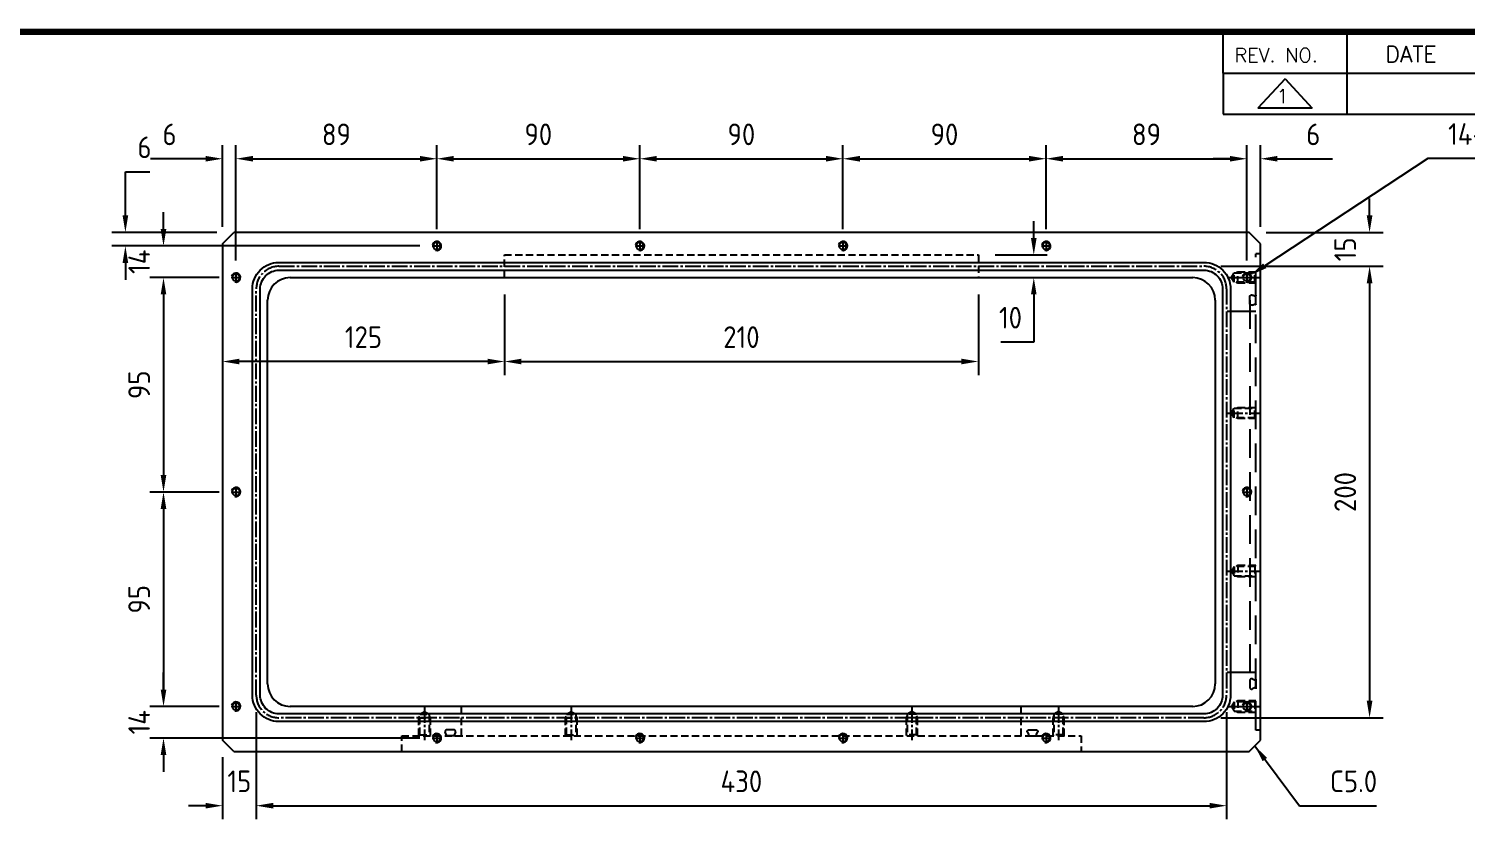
# Model space of a CAD drawing. Header units: millimetres. Extents: x -4251 to 2609, y -1673 to 4048.
# Drawn here: x -3744 to -3107, y 460 to 815 of the extents above; entities that cross this region are included whole.
import ezdxf
from ezdxf.enums import TextEntityAlignment as Align

# ---------------------------------------------------------------- set-up
doc = ezdxf.new("R2010")
doc.units = ezdxf.units.MM
for name, pattern in [('CENTER', [50.8, 31.75, -6.35, 6.35, -6.35]), ('CENTER1', [10, 7, -1, 1, -1]), ('HIDDEN2', [4.7625, 3.175, -1.5875]), ('HIDDENX2', [19.05, 12.7, -6.35])]:
    doc.linetypes.add(name, pattern=pattern)
for name, color, linetype in [('CENTER', 1, 'CENTER'), ('FORMAT-1', 7, 'Continuous'), ('THIN', 3, 'Continuous')]:
    doc.layers.add(name, color=color, linetype=linetype)
doc.styles.add('HAN', font='')
doc.styles.add('RC', font='simplex.shx')
doc.styles.get("Standard").update_dxf_attribs({"font": 'ISOCP.SHX', "bigfont": 'WHGTXT.SHX'})
doc.styles.get('HAN').set_extended_font_data('GulimChe')
doc.dimstyles.new('PS-3', dxfattribs={"dimscale": 3, "dimtxt": 3.2, "dimasz": 2.5, "dimexe": 2, "dimexo": 2.5, "dimgap": 2, "dimtad": 1, "dimtoh": 1, "dimrnd": 0.05, "dimzin": 12, "dimdsep": 46, "dimtxsty": 'Standard', "dimcen": 0, "dimclrt": 2, "dimazin": 3, "dimtfac": 1, "dimtofl": 0, "dimtmove": 0, "dimatfit": 3, "dimfxl": 0, "dimtolj": 1, "dimtzin": 0, "dimarcsym": 0})

# ---------------------------------------------------------------- blocks, each defined once
blk = doc.blocks.new('A$C4A8E0548')
at = {"color": 2, "linetype": 'HIDDENX2'}
for p, q in [((-2.23, 1.13), (-1.78, 2.14)), ((-2.14, 2.7), (2.14, 2.7)), ((-1.5, 0), (1.5, 0)), ((1.78, 2.14), (2.23, 1.13))]:
    blk.add_line(p, q, dxfattribs=at)
for centre, radius, start, end in [((-1.5, 0.8), 0.8, 156, 228.59038), ((-2.14, 2.3), 0.4, 336, 90), ((-1.5, 0.8), 0.8, 228.59038, 270), ((1.5, 0.8), 0.8, 270, 311.40962), ((2.14, 2.3), 0.4, 90, 204), ((1.5, 0.8), 0.8, 311.40962, 24)]:
    blk.add_arc(centre, radius, start, end, dxfattribs=at)
blk = doc.blocks.new('A$C4E1A2E8E')
at = {"color": 4}
for p, q in [((-455, 225), (-450, 230)), ((0, 230), (-450, 230)), ((5, 225), (0, 230)), ((-455, 225), (-455, 5)), ((5, 5), (5, 225)), ((-425, 210), (-25, 210)), ((-435, 30), (-435, 200)), ((-15, 200), (-15, 30)), ((-25, 20), (-425, 20)), ((-450, 0), (-455, 5)), ((-450, 0), (0, 0)), ((0, 0), (5, 5))]:
    blk.add_line(p, q, dxfattribs=at)
at = {"color": 2, "linetype": 'HIDDENX2'}
for p, q in [((3, 9.5), (3, 220.5)), ((5, 220.5), (3, 220.5)), ((0.3, 200), (0.3, 30)), ((3, 195), (-15, 195)), ((3, 35), (-15, 35)), ((5, 9.5), (3, 9.5))]:
    blk.add_line(p, q, dxfattribs=at)
at = {"color": 2, "linetype": 'HIDDEN2'}
for p, q in [((-6.6, 207.93), (-6.6, 212.07)), ((-5, 207.5), (-5, 212.5)), ((-6.6, 147.93), (-6.6, 152.07)), ((-5, 147.5), (-5, 152.5)), ((-6.6, 82.07), (-6.6, 77.93)), ((-5, 82.5), (-5, 77.5)), ((-349, 7), (-349, 20)), ((-101, 7), (-101, 20)), ((-6.6, 22.07), (-6.6, 17.93)), ((-5, 22.5), (-5, 17.5)), ((-368, 15), (-363, 15)), ((-367.57, 16.6), (-363.43, 16.6)), ((-303, 15), (-298, 15)), ((-302.57, 16.6), (-298.43, 16.6)), ((-147, 15), (-152, 15)), ((-147.43, 16.6), (-151.57, 16.6)), ((-82, 15), (-87, 15)), ((-82.43, 16.6), (-86.57, 16.6))]:
    blk.add_line(p, q, dxfattribs=at)
at = {"color": 1, "linetype": 'CENTER1'}
for p, q in [((-9.79, 210), (5, 210)), ((-9.79, 150), (5, 150)), ((-9.79, 80), (5, 80)), ((-365.5, 19.79), (-365.5, 5)), ((-300.5, 19.79), (-300.5, 5)), ((-149.5, 19.79), (-149.5, 5)), ((-84.5, 19.79), (-84.5, 5)), ((-9.79, 20), (5, 20))]:
    blk.add_line(p, q, dxfattribs=at)
at = {"color": 4}
for points in [[(-20, 13.26), (-430, 13.26, -0.414214), (-441.74, 25), (-441.74, 205, -0.414214), (-430, 216.74), (-20, 216.74, -0.414214), (-8.26, 205), (-8.26, 25, -0.414214)], [(-20, 16.74), (-430, 16.74, -0.414214), (-438.26, 25), (-438.26, 205, -0.414214), (-430, 213.26), (-20, 213.26, -0.414214), (-11.74, 205), (-11.74, 25, -0.414214)]]:
    blk.add_lwpolyline(points, format="xyb", close=True, dxfattribs=at)
at = {"color": 2, "linetype": 'HIDDEN2'}
for points in [[(-330, 210), (-330, 220), (-120, 220), (-120, 210)], [(2.57, 207.93), (-6.6, 207.93), (-7.79, 210), (-6.6, 212.07), (2.57, 212.07)], [(-5.75, 212.07), (-5, 212.5), (3, 212.5)], [(3, 207.5), (2.57, 207.93), (2.57, 212.07), (3, 212.5)], [(3, 207.5), (-5, 207.5), (-5.75, 207.93)], [(2.57, 147.93), (-6.6, 147.93), (-7.79, 150), (-6.6, 152.07), (2.57, 152.07)], [(-5.75, 152.07), (-5, 152.5), (3, 152.5)], [(3, 147.5), (-5, 147.5), (-5.75, 147.93)], [(3, 147.5), (2.57, 147.93), (2.57, 152.07), (3, 152.5)], [(2.57, 82.07), (-6.6, 82.07), (-7.79, 80), (-6.6, 77.93), (2.57, 77.93)], [(3, 82.5), (-5, 82.5), (-5.75, 82.07)], [(-5.75, 77.93), (-5, 77.5), (3, 77.5)], [(3, 82.5), (2.57, 82.07), (2.57, 77.93), (3, 77.5)], [(2.57, 22.07), (-6.6, 22.07), (-7.79, 20), (-6.6, 17.93), (2.57, 17.93)], [(3, 22.5), (-5, 22.5), (-5.75, 22.07)], [(3, 22.5), (2.57, 22.07), (2.57, 17.93), (3, 17.5)], [(-368, 7), (-368, 15), (-367.57, 15.75)], [(-367.57, 7.43), (-367.57, 16.6), (-365.5, 17.79), (-363.43, 16.6), (-363.43, 7.43)], [(-363.43, 15.75), (-363, 15), (-363, 7)], [(-303, 7), (-303, 15), (-302.57, 15.75)], [(-302.57, 7.43), (-302.57, 16.6), (-300.5, 17.79), (-298.43, 16.6), (-298.43, 7.43)], [(-298.43, 15.75), (-298, 15), (-298, 7)], [(-151.57, 15.75), (-152, 15), (-152, 7)], [(-147.43, 7.43), (-147.43, 16.6), (-149.5, 17.79), (-151.57, 16.6), (-151.57, 7.43)], [(-147, 7), (-147, 15), (-147.43, 15.75)], [(-86.57, 15.75), (-87, 15), (-87, 7)], [(-82.43, 7.43), (-82.43, 16.6), (-84.5, 17.79), (-86.57, 16.6), (-86.57, 7.43)], [(-82, 7), (-82, 15), (-82.43, 15.75)], [(-5.75, 17.93), (-5, 17.5), (3, 17.5)], [(-375.5, 0), (-375.5, 7), (-74.5, 7), (-74.5, 0)], [(-368, 7), (-367.57, 7.43), (-363.43, 7.43), (-363, 7)], [(-303, 7), (-302.57, 7.43), (-298.43, 7.43), (-298, 7)], [(-147, 7), (-147.43, 7.43), (-151.57, 7.43), (-152, 7)], [(-82, 7), (-82.43, 7.43), (-86.57, 7.43), (-87, 7)]]:
    blk.add_lwpolyline(points, dxfattribs=at)
at = {"color": 1, "linetype": 'CENTER1'}
blk.add_lwpolyline([(-20, 15), (-430, 15, -0.414214), (-440, 25), (-440, 205, -0.414214), (-430, 215), (-20, 215, -0.414214), (-10, 205), (-10, 25, -0.414214)], format="xyb", close=True, dxfattribs=at)
for centre in [(-360, 224), (-270, 224), (-180, 224), (-90, 224), (-449, 210), (-1, 210), (-449, 115), (-1, 115), (-449, 20), (-1, 20), (-360, 6), (-270, 6), (-180, 6), (-90, 6)]:
    blk.add_circle(centre, 1.62)
at = {"color": 4}
for centre, start, end in [((-425, 200), 90, 180), ((-25, 200), 0, 90), ((-425, 30), 180, 270), ((-25, 30), 270, 0)]:
    blk.add_arc(centre, 10, start, end, dxfattribs=at)
at = {"layer": 'CENTER'}
for p, q in [((-362, 224), (-358, 224)), ((-360, 226), (-360, 222)), ((-272, 224), (-268, 224)), ((-270, 226), (-270, 222)), ((-182, 224), (-178, 224)), ((-180, 226), (-180, 222)), ((-92, 224), (-88, 224)), ((-90, 226), (-90, 222)), ((-449, 212), (-449, 208)), ((-1, 212), (-1, 208)), ((-451, 210), (-447, 210)), ((-3, 210), (1, 210)), ((-451, 115), (-447, 115)), ((-449, 117), (-449, 113)), ((-3, 115), (1, 115)), ((-1, 117), (-1, 113)), ((-451, 20), (-447, 20)), ((-449, 22), (-449, 18)), ((-3, 20), (1, 20)), ((-1, 22), (-1, 18)), ((-360, 8), (-360, 4)), ((-270, 8), (-270, 4)), ((-180, 8), (-180, 4)), ((-90, 8), (-90, 4)), ((-362, 6), (-358, 6)), ((-272, 6), (-268, 6)), ((-182, 6), (-178, 6)), ((-92, 6), (-88, 6))]:
    blk.add_line(p, q, dxfattribs=at)
at = {"layer": 'THIN'}
for centre in [(-360, 224), (-270, 224), (-180, 224), (-90, 224), (-449, 210), (-1, 210), (-449, 115), (-1, 115), (-449, 20), (-1, 20), (-360, 6), (-270, 6), (-180, 6), (-90, 6)]:
    blk.add_arc(centre, 2, 255, 165, dxfattribs=at)
at = {"xscale": -1}
for p, rotation in [((0.3, 200), 270), ((-96, 9.7), 180)]:
    blk.add_blockref('A$C4A8E0548', p, dxfattribs=dict(at, rotation=rotation))
for p, rotation in [((0.3, 30), 270), ((-354, 9.7), 180)]:
    blk.add_blockref('A$C4A8E0548', p, dxfattribs=dict(rotation=rotation))
blk = doc.blocks.new('*D1162')
at = {"color": 0, "lineweight": -2}
for p, q in [((-3658.51, 727.61), (-3658.51, 763.75)), ((-3652.51, 712.61), (-3652.51, 763.75)), ((-3666.01, 757.75), (-3690.4, 757.75)), ((-3645.01, 757.75), (-3637.51, 757.75))]:
    blk.add_line(p, q, dxfattribs=at)
at = {"color": 0}
for points in [[(-3666.01, 759), (-3666.01, 756.5), (-3658.51, 757.75)], [(-3645.01, 759), (-3645.01, 756.5), (-3652.51, 757.75)]]:
    blk.add_solid(points, dxfattribs=at)
at = {"layer": 'DEFPOINTS', "color": 0}
for p in [(-3652.51, 757.75), (-3658.51, 720.11), (-3652.51, 705.11)]:
    blk.add_point(p, dxfattribs=at)
at = {"color": 2, "insert": (-3681.95, 768.55), "char_height": 9.6, "attachment_point": 5}
blk.add_mtext('\\A1;6', dxfattribs=at)
blk = doc.blocks.new('*D1163')
at = {"color": 0, "lineweight": -2}
for p, q in [((-3652.51, 712.61), (-3652.51, 763.75)), ((-3563.51, 726.61), (-3563.51, 763.75)), ((-3645.01, 757.75), (-3571.01, 757.75))]:
    blk.add_line(p, q, dxfattribs=at)
at = {"color": 0}
for points in [[(-3645.01, 759), (-3645.01, 756.5), (-3652.51, 757.75)], [(-3571.01, 759), (-3571.01, 756.5), (-3563.51, 757.75)]]:
    blk.add_solid(points, dxfattribs=at)
at = {"layer": 'DEFPOINTS', "color": 0}
for p in [(-3563.51, 757.75), (-3563.51, 719.11), (-3652.51, 705.11)]:
    blk.add_point(p, dxfattribs=at)
at = {"color": 2, "insert": (-3608.01, 768.55), "char_height": 9.6, "attachment_point": 5}
blk.add_mtext('\\A1;89', dxfattribs=at)
blk = doc.blocks.new('*D1164')
at = {"color": 0, "lineweight": -2}
for p, q in [((-3563.51, 726.61), (-3563.51, 763.75)), ((-3473.51, 726.61), (-3473.51, 763.75)), ((-3556.01, 757.75), (-3481.01, 757.75))]:
    blk.add_line(p, q, dxfattribs=at)
at = {"color": 0}
for points in [[(-3556.01, 759), (-3556.01, 756.5), (-3563.51, 757.75)], [(-3481.01, 759), (-3481.01, 756.5), (-3473.51, 757.75)]]:
    blk.add_solid(points, dxfattribs=at)
at = {"layer": 'DEFPOINTS', "color": 0}
for p in [(-3473.51, 757.75), (-3563.51, 719.11), (-3473.51, 719.11)]:
    blk.add_point(p, dxfattribs=at)
at = {"color": 2, "insert": (-3518.51, 768.55), "char_height": 9.6, "attachment_point": 5}
blk.add_mtext('\\A1;90', dxfattribs=at)
blk = doc.blocks.new('*D1165')
at = {"color": 0, "lineweight": -2}
for p, q in [((-3473.51, 726.61), (-3473.51, 763.75)), ((-3383.51, 726.61), (-3383.51, 763.75)), ((-3466.01, 757.75), (-3391.01, 757.75))]:
    blk.add_line(p, q, dxfattribs=at)
at = {"color": 0}
for points in [[(-3466.01, 759), (-3466.01, 756.5), (-3473.51, 757.75)], [(-3391.01, 759), (-3391.01, 756.5), (-3383.51, 757.75)]]:
    blk.add_solid(points, dxfattribs=at)
at = {"layer": 'DEFPOINTS', "color": 0}
for p in [(-3383.51, 757.75), (-3473.51, 719.11), (-3383.51, 719.11)]:
    blk.add_point(p, dxfattribs=at)
at = {"color": 2, "insert": (-3428.51, 768.55), "char_height": 9.6, "attachment_point": 5}
blk.add_mtext('\\A1;90', dxfattribs=at)
blk = doc.blocks.new('*D1166')
at = {"color": 0, "lineweight": -2}
for p, q in [((-3383.51, 726.61), (-3383.51, 763.75)), ((-3293.51, 726.61), (-3293.51, 763.75)), ((-3376.01, 757.75), (-3301.01, 757.75))]:
    blk.add_line(p, q, dxfattribs=at)
at = {"color": 0}
for points in [[(-3376.01, 759), (-3376.01, 756.5), (-3383.51, 757.75)], [(-3301.01, 759), (-3301.01, 756.5), (-3293.51, 757.75)]]:
    blk.add_solid(points, dxfattribs=at)
at = {"layer": 'DEFPOINTS', "color": 0}
for p in [(-3293.51, 757.75), (-3383.51, 719.11), (-3293.51, 719.11)]:
    blk.add_point(p, dxfattribs=at)
at = {"color": 2, "insert": (-3338.51, 768.55), "char_height": 9.6, "attachment_point": 5}
blk.add_mtext('\\A1;90', dxfattribs=at)
blk = doc.blocks.new('*D1167')
at = {"color": 0, "lineweight": -2}
for p, q in [((-3293.51, 726.61), (-3293.51, 763.75)), ((-3204.51, 712.61), (-3204.51, 763.75)), ((-3286.01, 757.75), (-3212.01, 757.75))]:
    blk.add_line(p, q, dxfattribs=at)
at = {"color": 0}
for points in [[(-3286.01, 759), (-3286.01, 756.5), (-3293.51, 757.75)], [(-3212.01, 759), (-3212.01, 756.5), (-3204.51, 757.75)]]:
    blk.add_solid(points, dxfattribs=at)
at = {"layer": 'DEFPOINTS', "color": 0}
for p in [(-3204.51, 757.75), (-3293.51, 719.11), (-3204.51, 705.11)]:
    blk.add_point(p, dxfattribs=at)
at = {"color": 2, "insert": (-3249.01, 768.55), "char_height": 9.6, "attachment_point": 5}
blk.add_mtext('\\A1;89', dxfattribs=at)
blk = doc.blocks.new('*D1168')
at = {"color": 0, "lineweight": -2}
for p, q in [((-3204.51, 714.68), (-3204.51, 763.75)), ((-3198.51, 727.61), (-3198.51, 763.75)), ((-3212.01, 757.75), (-3219.51, 757.75)), ((-3191.01, 757.75), (-3166.62, 757.75))]:
    blk.add_line(p, q, dxfattribs=at)
at = {"color": 0}
for points in [[(-3212.01, 759), (-3212.01, 756.5), (-3204.51, 757.75)], [(-3191.01, 759), (-3191.01, 756.5), (-3198.51, 757.75)]]:
    blk.add_solid(points, dxfattribs=at)
at = {"layer": 'DEFPOINTS', "color": 0}
for p in [(-3198.51, 757.75), (-3198.51, 720.11), (-3204.51, 707.18)]:
    blk.add_point(p, dxfattribs=at)
at = {"color": 2, "insert": (-3175.06, 768.55), "char_height": 9.6, "attachment_point": 5}
blk.add_mtext('\\A1;6', dxfattribs=at)
blk = doc.blocks.new('*D1169')
at = {"color": 0, "lineweight": -2}
for p, q in [((-3701.51, 732.61), (-3701.51, 752.02)), ((-3701.51, 752.02), (-3690.62, 752.02)), ((-3661.01, 725.11), (-3707.51, 725.11)), ((-3571.01, 719.11), (-3707.51, 719.11)), ((-3701.51, 711.61), (-3701.51, 704.11))]:
    blk.add_line(p, q, dxfattribs=at)
at = {"color": 0}
for points in [[(-3702.76, 732.61), (-3700.26, 732.61), (-3701.51, 725.11)], [(-3702.76, 711.61), (-3700.26, 711.61), (-3701.51, 719.11)]]:
    blk.add_solid(points, dxfattribs=at)
at = {"layer": 'DEFPOINTS', "color": 0}
for p in [(-3653.51, 725.11), (-3701.51, 719.11), (-3563.51, 719.11)]:
    blk.add_point(p, dxfattribs=at)
at = {"color": 2, "insert": (-3693.06, 762.82), "char_height": 9.6, "attachment_point": 5}
blk.add_mtext('\\A1;6', dxfattribs=at)
blk = doc.blocks.new('*D1159')
at = {"color": 0, "lineweight": -2}
for p, q in [((-3684.62, 726.61), (-3684.62, 734.11)), ((-3571.01, 719.11), (-3690.62, 719.11)), ((-3660.01, 705.11), (-3690.62, 705.11)), ((-3684.62, 697.61), (-3684.62, 690.11))]:
    blk.add_line(p, q, dxfattribs=at)
at = {"color": 0}
for points in [[(-3685.87, 726.61), (-3683.37, 726.61), (-3684.62, 719.11)], [(-3685.87, 697.61), (-3683.37, 697.61), (-3684.62, 705.11)]]:
    blk.add_solid(points, dxfattribs=at)
at = {"layer": 'DEFPOINTS', "color": 0}
for p in [(-3563.51, 719.11), (-3684.62, 705.11), (-3652.51, 705.11)]:
    blk.add_point(p, dxfattribs=at)
at = {"color": 2, "insert": (-3695.42, 712.11), "char_height": 9.6, "attachment_point": 5, "rotation": 90}
blk.add_mtext('\\A1;14', dxfattribs=at)
blk = doc.blocks.new('*D1170')
at = {"color": 0, "lineweight": -2}
for p, q in [((-3660.01, 705.11), (-3690.62, 705.11)), ((-3684.62, 697.61), (-3684.62, 617.61)), ((-3660.01, 610.11), (-3690.62, 610.11))]:
    blk.add_line(p, q, dxfattribs=at)
at = {"color": 0}
for points in [[(-3685.87, 697.61), (-3683.37, 697.61), (-3684.62, 705.11)], [(-3685.87, 617.61), (-3683.37, 617.61), (-3684.62, 610.11)]]:
    blk.add_solid(points, dxfattribs=at)
at = {"layer": 'DEFPOINTS', "color": 0}
for p in [(-3652.51, 705.11), (-3684.62, 610.11), (-3652.51, 610.11)]:
    blk.add_point(p, dxfattribs=at)
at = {"color": 2, "insert": (-3695.42, 657.61), "char_height": 9.6, "attachment_point": 5, "rotation": 90}
blk.add_mtext('\\A1;95', dxfattribs=at)
blk = doc.blocks.new('*D1171')
at = {"color": 0, "lineweight": -2}
for p, q in [((-3660.01, 610.11), (-3690.62, 610.11)), ((-3684.62, 602.61), (-3684.62, 522.61)), ((-3660.01, 515.11), (-3690.62, 515.11))]:
    blk.add_line(p, q, dxfattribs=at)
at = {"color": 0}
for points in [[(-3685.87, 602.61), (-3683.37, 602.61), (-3684.62, 610.11)], [(-3685.87, 522.61), (-3683.37, 522.61), (-3684.62, 515.11)]]:
    blk.add_solid(points, dxfattribs=at)
at = {"layer": 'DEFPOINTS', "color": 0}
for p in [(-3652.51, 610.11), (-3684.62, 515.11), (-3652.51, 515.11)]:
    blk.add_point(p, dxfattribs=at)
at = {"color": 2, "insert": (-3695.42, 562.61), "char_height": 9.6, "attachment_point": 5, "rotation": 90}
blk.add_mtext('\\A1;95', dxfattribs=at)
blk = doc.blocks.new('*D1172')
at = {"color": 0, "lineweight": -2}
for p, q in [((-3684.62, 522.61), (-3684.62, 530.11)), ((-3660.01, 515.11), (-3690.62, 515.11)), ((-3571.01, 501.11), (-3690.62, 501.11)), ((-3684.62, 493.61), (-3684.62, 486.11))]:
    blk.add_line(p, q, dxfattribs=at)
at = {"color": 0}
for points in [[(-3685.87, 522.61), (-3683.37, 522.61), (-3684.62, 515.11)], [(-3685.87, 493.61), (-3683.37, 493.61), (-3684.62, 501.11)]]:
    blk.add_solid(points, dxfattribs=at)
at = {"layer": 'DEFPOINTS', "color": 0}
for p in [(-3652.51, 515.11), (-3684.62, 501.11), (-3563.51, 501.11)]:
    blk.add_point(p, dxfattribs=at)
at = {"color": 2, "insert": (-3695.42, 508.11), "char_height": 9.6, "attachment_point": 5, "rotation": 90}
blk.add_mtext('\\A1;14', dxfattribs=at)
blk = doc.blocks.new('*D1173')
at = {"color": 0, "lineweight": -2}
for p, q in [((-3124.31, 757.83), (-3196.57, 710.33)), ((-3024.31, 757.83), (-3124.31, 757.83))]:
    blk.add_line(p, q, dxfattribs=at)
at = {"color": 0}
blk.add_solid([(-3197.25, 711.37), (-3195.88, 709.28), (-3202.84, 706.21)], dxfattribs=at)
at = {"layer": 'DEFPOINTS', "color": 0}
for p in [(-3206.18, 704.01), (-3202.84, 706.21)]:
    blk.add_point(p, dxfattribs=at)
at = {"color": 2, "insert": (-3071.31, 768.69), "char_height": 9.6, "attachment_point": 5}
blk.add_mtext('\\A1;14-M4 TAP DP:8', dxfattribs=at)
blk = doc.blocks.new('*D1174')
at = {"color": 0, "lineweight": -2}
for p, q in [((-3216.01, 710.11), (-3144.12, 710.11)), ((-3150.12, 702.61), (-3150.12, 517.61)), ((-3216.01, 510.11), (-3144.12, 510.11))]:
    blk.add_line(p, q, dxfattribs=at)
at = {"color": 0}
for points in [[(-3151.37, 702.61), (-3148.87, 702.61), (-3150.12, 710.11)], [(-3151.37, 517.61), (-3148.87, 517.61), (-3150.12, 510.11)]]:
    blk.add_solid(points, dxfattribs=at)
at = {"layer": 'DEFPOINTS', "color": 0}
for p in [(-3223.51, 710.11), (-3223.51, 510.11), (-3150.12, 510.11)]:
    blk.add_point(p, dxfattribs=at)
at = {"color": 2, "insert": (-3160.92, 610.11), "char_height": 9.6, "attachment_point": 5, "rotation": 90}
blk.add_mtext('\\A1;200', dxfattribs=at)
blk = doc.blocks.new('*D1175')
at = {"color": 0, "lineweight": -2}
for p, q in [((-3150.12, 732.61), (-3150.12, 740.11)), ((-3196.01, 725.11), (-3144.12, 725.11)), ((-3216.01, 710.11), (-3144.12, 710.11)), ((-3150.12, 702.61), (-3150.12, 695.11))]:
    blk.add_line(p, q, dxfattribs=at)
at = {"color": 0}
for points in [[(-3151.37, 732.61), (-3148.87, 732.61), (-3150.12, 725.11)], [(-3151.37, 702.61), (-3148.87, 702.61), (-3150.12, 710.11)]]:
    blk.add_solid(points, dxfattribs=at)
at = {"layer": 'DEFPOINTS', "color": 0}
for p in [(-3203.51, 725.11), (-3223.51, 710.11), (-3150.12, 710.11)]:
    blk.add_point(p, dxfattribs=at)
at = {"color": 2, "insert": (-3160.92, 717.61), "char_height": 9.6, "attachment_point": 5, "rotation": 90}
blk.add_mtext('\\A1;15', dxfattribs=at)
blk = doc.blocks.new('*D1160')
at = {"color": 0, "lineweight": -2}
for p, q in [((-3643.51, 512.61), (-3643.51, 465.14)), ((-3658.51, 492.61), (-3658.51, 465.14)), ((-3666.01, 471.14), (-3673.51, 471.14)), ((-3636.01, 471.14), (-3628.51, 471.14))]:
    blk.add_line(p, q, dxfattribs=at)
at = {"color": 0}
for points in [[(-3666.01, 472.39), (-3666.01, 469.89), (-3658.51, 471.14)], [(-3636.01, 472.39), (-3636.01, 469.89), (-3643.51, 471.14)]]:
    blk.add_solid(points, dxfattribs=at)
at = {"layer": 'DEFPOINTS', "color": 0}
for p in [(-3643.51, 520.11), (-3658.51, 500.11), (-3643.51, 471.14)]:
    blk.add_point(p, dxfattribs=at)
at = {"color": 2, "insert": (-3651.01, 481.94), "char_height": 9.6, "attachment_point": 5}
blk.add_mtext('\\A1;15', dxfattribs=at)
blk = doc.blocks.new('*D1161')
at = {"color": 0, "lineweight": -2}
for p, q in [((-3643.51, 512.61), (-3643.51, 465.14)), ((-3213.51, 512.61), (-3213.51, 465.14)), ((-3636.01, 471.14), (-3221.01, 471.14))]:
    blk.add_line(p, q, dxfattribs=at)
at = {"color": 0}
for points in [[(-3636.01, 472.39), (-3636.01, 469.89), (-3643.51, 471.14)], [(-3221.01, 472.39), (-3221.01, 469.89), (-3213.51, 471.14)]]:
    blk.add_solid(points, dxfattribs=at)
at = {"layer": 'DEFPOINTS', "color": 0}
for p in [(-3643.51, 520.11), (-3213.51, 520.11), (-3213.51, 471.14)]:
    blk.add_point(p, dxfattribs=at)
at = {"color": 2, "insert": (-3428.51, 481.94), "char_height": 9.6, "attachment_point": 5}
blk.add_mtext('\\A1;430', dxfattribs=at)
blk = doc.blocks.new('*D1176')
at = {"color": 0, "lineweight": -2}
for p, q in [((-3658.51, 697.61), (-3658.51, 661.92)), ((-3533.51, 697.61), (-3533.51, 661.92)), ((-3541.01, 667.92), (-3651.01, 667.92))]:
    blk.add_line(p, q, dxfattribs=at)
at = {"color": 0}
for points in [[(-3651.01, 669.17), (-3651.01, 666.67), (-3658.51, 667.92)], [(-3541.01, 669.17), (-3541.01, 666.67), (-3533.51, 667.92)]]:
    blk.add_solid(points, dxfattribs=at)
at = {"layer": 'DEFPOINTS', "color": 0}
for p in [(-3658.51, 705.11), (-3533.51, 705.11), (-3658.51, 667.92)]:
    blk.add_point(p, dxfattribs=at)
at = {"color": 2, "insert": (-3596.01, 678.72), "char_height": 9.6, "attachment_point": 5}
blk.add_mtext('\\A1;125', dxfattribs=at)
blk = doc.blocks.new('*D1177')
at = {"color": 0, "lineweight": -2}
for p, q in [((-3533.51, 697.61), (-3533.51, 661.92)), ((-3323.51, 697.61), (-3323.51, 661.92)), ((-3526.01, 667.92), (-3331.01, 667.92))]:
    blk.add_line(p, q, dxfattribs=at)
at = {"color": 0}
for points in [[(-3526.01, 669.17), (-3526.01, 666.67), (-3533.51, 667.92)], [(-3331.01, 669.17), (-3331.01, 666.67), (-3323.51, 667.92)]]:
    blk.add_solid(points, dxfattribs=at)
at = {"layer": 'DEFPOINTS', "color": 0}
for p in [(-3533.51, 705.11), (-3323.51, 705.11), (-3323.51, 667.92)]:
    blk.add_point(p, dxfattribs=at)
at = {"color": 2, "insert": (-3428.51, 678.72), "char_height": 9.6, "attachment_point": 5}
blk.add_mtext('\\A1;210', dxfattribs=at)
blk = doc.blocks.new('*D1178')
at = {"color": 0, "lineweight": -2}
for p, q in [((-3298.94, 722.61), (-3298.94, 730.11)), ((-3316.01, 715.11), (-3292.94, 715.11)), ((-3316.01, 705.11), (-3292.94, 705.11)), ((-3298.94, 697.61), (-3298.94, 676.54)), ((-3298.94, 676.54), (-3313.59, 676.54))]:
    blk.add_line(p, q, dxfattribs=at)
at = {"color": 0}
for points in [[(-3300.19, 722.61), (-3297.69, 722.61), (-3298.94, 715.11)], [(-3300.19, 697.61), (-3297.69, 697.61), (-3298.94, 705.11)]]:
    blk.add_solid(points, dxfattribs=at)
at = {"layer": 'DEFPOINTS', "color": 0}
for p in [(-3323.51, 715.11), (-3323.51, 705.11), (-3298.94, 705.11)]:
    blk.add_point(p, dxfattribs=at)
at = {"color": 2, "insert": (-3309.27, 687.34), "char_height": 9.6, "attachment_point": 5}
blk.add_mtext('\\A1;10', dxfattribs=at)
blk = doc.blocks.new('*D1179')
at = {"color": 0, "lineweight": -2}
for p, q in [((-3261.99, 437.41), (-3284.08, 392.61)), ((-3163.91, 437.41), (-3261.99, 437.41))]:
    blk.add_line(p, q, dxfattribs=at)
at = {"color": 0}
blk.add_solid([(-3285.2, 393.17), (-3282.96, 392.06), (-3287.4, 385.89)], dxfattribs=at)
at = {"layer": 'DEFPOINTS', "color": 0}
for p in [(-3287.4, 385.89), (-3289.61, 381.4)]:
    blk.add_point(p, dxfattribs=at)
at = {"color": 2, "insert": (-3209.95, 448.28), "char_height": 9.6, "attachment_point": 5}
blk.add_mtext('\\A1;10-M5 TAP DP:8', dxfattribs=at)
blk = doc.blocks.new('re3')
at = {"color": 180}
for p, q in [((0, 0), (0, -4.55)), ((6.87, -0.64), (3.86, -3.91)), ((6.87, -0.64), (9.88, -3.91)), ((13.74, -4.55), (13.74, 0)), ((28.97, -4.55), (28.97, 0)), ((108.25, -4.55), (108.25, 0)), ((123.49, -4.55), (123.49, 0)), ((138.64, -4.55), (138.64, 0)), ((0, -4.55), (155.53, -4.55)), ((9.88, -3.91), (3.86, -3.91))]:
    blk.add_line(p, q, dxfattribs=at)
at = {"color": 2, "style": 'RC', "oblique": 15}
blk.add_attdef('-1', text='', height=1.56, dxfattribs=at).set_placement((9.37, -1.66), align=Align.MIDDLE_LEFT)
at = {"color": 2, "style": 'HAN'}
for tag, p in [('REV.-DATE', (21.36, -2.28)), ('DRA.BY', (115.87, -2.28)), ('CH.BY', (131.07, -2.28)), ('APP.BY', (147.09, -2.28))]:
    blk.add_attdef(tag, text='', height=2.5, dxfattribs=at).set_placement(p, align=Align.MIDDLE_CENTER)
blk.add_attdef('DESCRIPTION-OF-REVISION', text='', height=2.5, dxfattribs=at).set_placement((31.61, -2.28), align=Align.MIDDLE_LEFT)
at = {"color": 2, "style": 'RC', "oblique": 15}
blk.add_attdef('REV.NO', text='', height=1.56, dxfattribs=at).set_placement((6.59, -2.56), align=Align.MIDDLE_CENTER)
blk = doc.blocks.new('format-3')
at = {"color": 180}
for p, q in [((258.97, 281.75), (258.97, 286.3)), ((272.71, 281.75), (272.71, 286.3)), ((258.97, 281.75), (414.5, 281.75))]:
    blk.add_line(p, q, dxfattribs=at)
at = {"layer": 'FORMAT-1', "const_width": 0.7}
blk.add_lwpolyline([(13, 5), (13, 286.3), (414.5, 286.3), (414.5, 5)], close=True, dxfattribs=at)
at = {"color": 2, "style": 'RC'}
for s, height, p in [('REV. NO.', 1.56, (260.23, 282.95)), ('DATE', 1.788, (276.95, 282.94))]:
    blk.add_text(s, height=height, dxfattribs=at).set_placement(p)
at = {"style": 'HAN'}
for tag, height, p in [('MODEL-NAME', 3, (386.1, 31.53)), ('SCALE', 2.7, (320.81, 26.29)), ('PART-NAME', 3, (386.1, 26.29)), ('DWG-NO', 3, (386.1, 21.01)), ('DRA-BY', 3, (260.72, 19.44)), ('CH-BY', 3, (277.21, 19.44)), ('APP-BY', 3, (293.7, 19.44)), ('관련업체', 3, (333.52, 9.26)), ('DRA-DATE', 2.5, (260.72, 7.47)), ('CH-DATE', 2.5, (277.21, 7.47)), ('APP-DATE', 2.5, (293.7, 7.47))]:
    blk.add_attdef(tag, text='', height=height, dxfattribs=at).set_placement(p, align=Align.MIDDLE_CENTER)

msp = doc.modelspace()

# ---------------------------------------------------------------- block references
at = {"xscale": 4, "yscale": 4, "zscale": 4}
msp.add_blockref('format-3', (-4250.8841, -331.2667, 0), dxfattribs=at)
ref = msp.add_blockref('re3', (-3215.021, 795.7333, 0), dxfattribs=dict(xscale=4, yscale=4, zscale=4))
ref.add_attrib('REV.NO', '1', dxfattribs={"color": 2, "height": 6.24, "style": 'RC'}).set_placement((-3188.6673, 785.504, 0), align=Align.MIDDLE_CENTER)
msp.add_blockref('A$C4E1A2E8E', (-3203.5065, 495.1086, 0))

# ---------------------------------------------------------------- texts
at = {"color": 2, "insert": (-3167.6886, 477.1194, 0), "char_height": 9.6, "attachment_point": 7}
msp.add_mtext('C5.0', dxfattribs=at)

# ---------------------------------------------------------------- dimensions: what is measured, and where the dimension line sits
for p1, p2, text, picture, middle in [((-3206.1778, 704.01, 0), (-3202.8353, 706.2072, 0), '14-M4 TAP DP:8', '*D1173', (-3071.3109, 757.8252, 0)), ((-3289.6124, 381.4022, 0), (-3287.4007, 385.8865, 0), '10-M5 TAP DP:8', '*D1179', (-3209.9471, 437.4123, 0))]:
    dim = msp.add_diameter_dim_2p(p1=p1, p2=p2, text=text, dimstyle='PS-3')
    dim.commit()
    dim.dimension.update_dxf_attribs({"geometry": picture, "text_midpoint": middle, "dimtype": 163})
for base, p1, p2, picture, middle in [((-3652.5065, 757.7481, 0), (-3658.5065, 720.1086, 0), (-3652.5065, 705.1086, 0), '*D1162', (-3681.9519, 757.7481, 0)), ((-3643.5065, 471.1383, 0), (-3658.5065, 500.1086, 0), (-3643.5065, 520.1086, 0), '*D1160', (-3651.0065, 471.1383, 0))]:
    dim = msp.add_linear_dim(base=base, p1=p1, p2=p2, dimstyle='PS-3')
    dim.commit()
    dim.dimension.update_dxf_attribs({"geometry": picture, "text_midpoint": middle, "dimtype": 160})
for base, p1, p2, picture, middle in [((-3563.5065, 757.7481, 0), (-3652.5065, 705.1086, 0), (-3563.5065, 719.1086, 0), '*D1163', (-3608.0065, 768.5481, 0)), ((-3473.5065, 757.7481, 0), (-3563.5065, 719.1086, 0), (-3473.5065, 719.1086, 0), '*D1164', (-3518.5065, 768.5481, 0)), ((-3383.5065, 757.7481, 0), (-3473.5065, 719.1086, 0), (-3383.5065, 719.1086, 0), '*D1165', (-3428.5065, 768.5481, 0)), ((-3293.5065, 757.7481, 0), (-3383.5065, 719.1086, 0), (-3293.5065, 719.1086, 0), '*D1166', (-3338.5065, 768.5481, 0)), ((-3204.5065, 757.7481, 0), (-3293.5065, 719.1086, 0), (-3204.5065, 705.1086, 0), '*D1167', (-3249.0065, 768.5481, 0)), ((-3213.5065, 471.1383, 0), (-3643.5065, 520.1086, 0), (-3213.5065, 520.1086, 0), '*D1161', (-3428.5065, 481.9383, 0))]:
    dim = msp.add_linear_dim(base=base, p1=p1, p2=p2, dimstyle='PS-3', override={"dimtmove": 1})
    dim.commit()
    dim.dimension.update_dxf_attribs({"geometry": picture, "text_midpoint": middle})
for base, p1, p2, picture, middle in [((-3198.5065, 757.7481, 0), (-3204.5065, 707.1756, 0), (-3198.5065, 720.1086, 0), '*D1168', (-3175.0612, 768.5481, 0)), ((-3658.5065, 667.9194, 0), (-3533.5065, 705.1086, 0), (-3658.5065, 705.1086, 0), '*D1176', (-3596.0065, 678.7204, 0)), ((-3323.5065, 667.9194, 0), (-3533.5065, 705.1086, 0), (-3323.5065, 705.1086, 0), '*D1177', (-3428.5065, 678.7204, 0))]:
    dim = msp.add_linear_dim(base=base, p1=p1, p2=p2, dimstyle='PS-3')
    dim.commit()
    dim.dimension.update_dxf_attribs({"geometry": picture, "text_midpoint": middle})
for base, p1, p2, angle, picture, middle in [((-3701.5092, 719.1086, 0), (-3653.5065, 725.1086, 0), (-3563.5065, 719.1086, 0), 270, '*D1169', (-3693.0639, 752.0208, 0)), ((-3150.1232, 710.1086, 0), (-3203.5065, 725.1086, 0), (-3223.5065, 710.1086, 0), 270, '*D1175', (-3150.1232, 717.6086, 0)), ((-3298.9432, 705.1086, 0), (-3323.5065, 715.1086, 0), (-3323.5065, 705.1086, 0), 90, '*D1178', (-3309.2669, 676.5359, 0)), ((-3684.6185, 501.1086, 0), (-3652.5065, 515.1086, 0), (-3563.5065, 501.1086, 0), 270, '*D1172', (-3684.6185, 508.1086, 0))]:
    dim = msp.add_linear_dim(base=base, p1=p1, p2=p2, angle=angle, dimstyle='PS-3')
    dim.commit()
    dim.dimension.update_dxf_attribs({"geometry": picture, "text_midpoint": middle, "dimtype": 160})
dim = msp.add_linear_dim(base=(-3684.6185, 705.1086, 0), p1=(-3563.5065, 719.1086, 0), p2=(-3652.5065, 705.1086, 0), angle=270, dimstyle='PS-3', override={"dimtmove": 1})
dim.commit()
dim.dimension.update_dxf_attribs({"geometry": '*D1159', "text_midpoint": (-3684.6185, 712.1086, 0), "dimtype": 160})
dim = msp.add_linear_dim(base=(-3150.1232, 510.1086, 0), p1=(-3223.5065, 710.1086, 0), p2=(-3223.5065, 510.1086, 0), angle=270, dimstyle='PS-3')
dim.commit()
dim.dimension.update_dxf_attribs({"geometry": '*D1174', "text_midpoint": (-3160.9242, 610.1086, 0)})
for base, p1, p2, picture, middle in [((-3684.6185, 610.1086, 0), (-3652.5065, 705.1086, 0), (-3652.5065, 610.1086, 0), '*D1170', (-3695.4185, 657.6086, 0)), ((-3684.6185, 515.1086, 0), (-3652.5065, 610.1086, 0), (-3652.5065, 515.1086, 0), '*D1171', (-3695.4185, 562.6086, 0))]:
    dim = msp.add_linear_dim(base=base, p1=p1, p2=p2, angle=270, dimstyle='PS-3', override={"dimtmove": 1})
    dim.commit()
    dim.dimension.update_dxf_attribs({"geometry": picture, "text_midpoint": middle})

# ---------------------------------------------------------------- leaders
at = {"annotation_type": 0, "has_hookline": 1, "hookline_direction": 0, "text_width": 20.6149}
msp.add_leader([(-3201.0065, 497.6086, 0), (-3181.1886, 471.1194, 0), (-3173.6886, 471.1194, 0)], dimstyle='PS-3', override={"dimgap": 2, "dimtad": 1}, dxfattribs=at)

doc.saveas('drawing.dxf')
